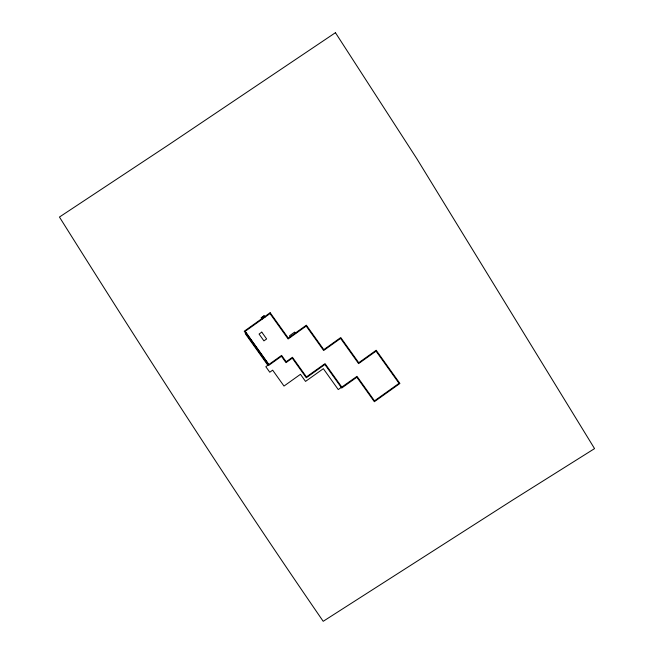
<?xml version="1.0" encoding="UTF-8"?>
<svg xmlns="http://www.w3.org/2000/svg" width="654" height="654" viewBox="0 0 654 654"><rect width="100%" height="100%" fill="white"/><g stroke="black" fill="none" stroke-linecap="round" stroke-linejoin="round"><path stroke-width="0.98" d="M245.602 332.06L268.23 363.747M246.378 332.837L245.275 333.63L267.854 365.251L265.826 366.698L269.775 372.224L272.661 370.164L284.008 386.056L300.464 374.301L305.532 381.405L323.346 368.684L338.257 389.563L356.994 376.344L374.497 400.853L399.03 383.334L376.05 351.149L358.596 363.608L340.603 338.412L323.648 350.519L306.195 326.076L288.128 338.976L270.004 313.593L245.111 331.374L268.802 364.548L281.604 355.4L286.15 361.768L292.428 357.28L306.44 376.908L325.03 363.632L341.846 387.168M295.747 333.54L294.692 332.068L289.583 335.723L290.629 337.194M265.148 317.059L264.2 315.735L261.175 317.893L262.123 319.226M264.02 315.866L261.298 317.811M270.151 312.718L244.236 331.226L268.655 365.423L281.457 356.283L286.002 362.643L292.281 358.155L306.293 377.783L324.883 364.507L341.699 388.043L356.855 377.227L374.35 401.728L399.905 383.481L376.189 350.274L358.744 362.733L340.75 337.538L323.795 349.645L306.342 325.202L288.275 338.102L270.151 312.718M261.772 332.134L259.074 334.063L263.93 340.873L266.636 338.952L261.772 332.134M335.437 32.7L168.462 144.935L59.449 217.038C144.926 353.348 231.99 488.734 323.199 621.3L512.548 500.138L594.551 448.611L416.819 158.685L335.437 32.7"/></g></svg>
